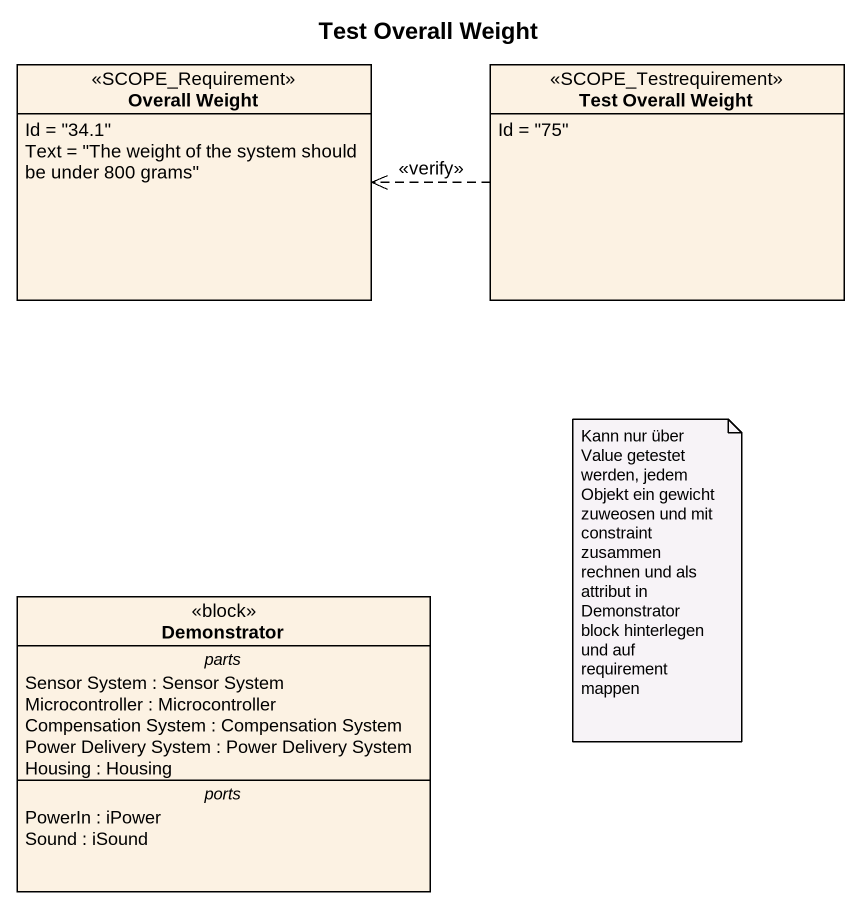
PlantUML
@startuml
title Test Overall Weight
hide circle
hide empty members
class "Overall Weight" as Overall_Weight <<SCOPE_Requirement>> {
  Id = "34.1"
  Text = "The weight of the system should be under 800 grams"
}
class "Test Overall Weight" as Test_Overall_Weight <<SCOPE_Testrequirement>> {
  Id = "75"
}
class Demonstrator <<block>> {
  -- parts --
  Sensor System : Sensor System
  Microcontroller : Microcontroller
  Compensation System : Compensation System
  Power Delivery System : Power Delivery System
  Housing : Housing
  -- ports --
  PowerIn : iPower
  Sound : iSound
}
Test_Overall_Weight .left.> Overall_Weight : <<verify>>
note as N1
  Kann nur über Value getestet werden, jedem Objekt ein gewicht zuweosen und mit constraint zusammen rechnen und als attribut in Demonstrator block hinterlegen und auf requirement mappen
end note
@enduml
